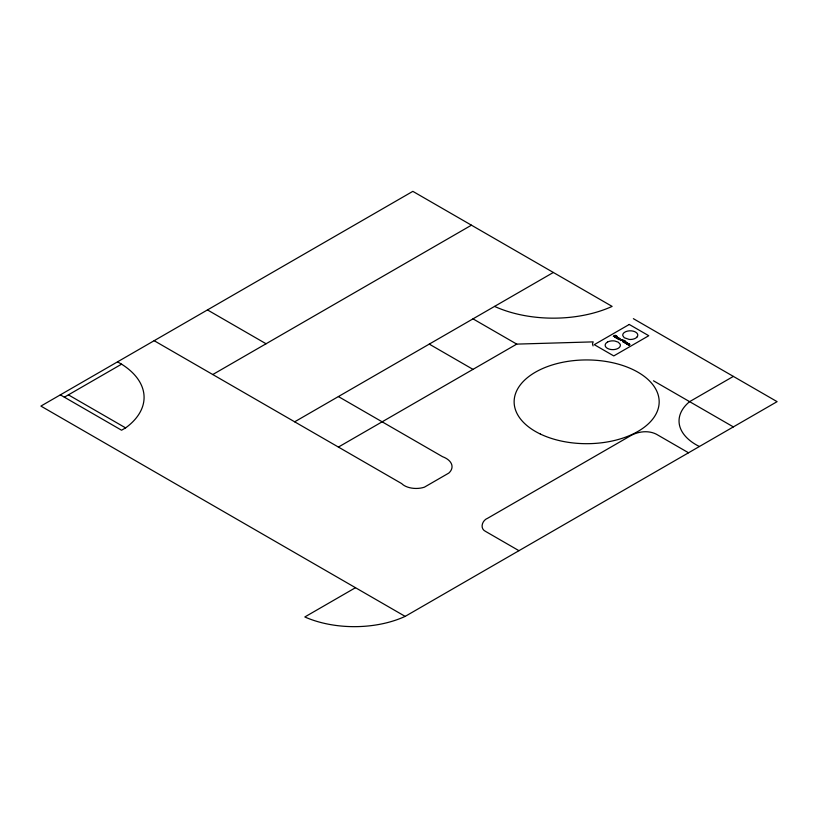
<?xml version="1.0" encoding="UTF-8"?>
<svg xmlns="http://www.w3.org/2000/svg" width="818" height="818" viewBox="0 0 818 818"><rect width="100%" height="100%" fill="white"/><g stroke="black" fill="none" stroke-linecap="round" stroke-linejoin="round"><path stroke-width="1.23" d="M64.366 397.19L121.565 364.174A84.735 48.927 0 0 1 125.604 427.886L121.565 430.217L60.328 394.859M212.772 374.532L471.444 225.185M294.664 421.812L553.346 272.466M338.407 447.068L516.741 344.112L593.183 341.873L592.477 343.857L593.07 345.912M617.999 338.642L616.925 338.141L618.991 338.069L617.324 338.1L617.979 338.632M355.482 587.702L304.817 616.966A81.473 47.035 0 0 0 405.166 616.383L777.1 401.648L633.367 318.672M733.357 376.403L689.615 401.648A58.211 33.61 0 0 0 699.41 446.505M653.48 380.789L733.357 426.904M472.998 318.856L516.741 344.112M688.531 452.783L656.353 434.205C648.521 430.237 638.756 431.342 631.169 435.401L487.671 518.244C482.129 520.299 479.389 528.694 485.79 531.536L518.96 550.688M429.256 344.112L472.998 369.368M207.455 309.92L266.065 343.764M338.407 396.566L442.548 456.689A20.552 11.871 0 0 1 448.806 473.08L424.358 487.201A16.646 9.611 0 0 1 401.658 483.581L154.152 340.697M117.526 361.842L121.565 364.174M68.405 394.859L125.604 427.886M405.166 616.383L40.9 406.086L412.834 191.351L612.13 306.402A95.011 54.857 0 0 1 494.563 306.402M625.78 342.18L624.39 342.456L625.78 342.18M617.191 337.2L615.422 337.456L616.332 338.079L617.529 337.292L616.465 336.842L617.191 337.2M619.747 338.683L617.979 338.928L618.889 339.562L620.085 338.775L619.021 338.315L619.747 338.683M628.582 343.775L626.803 344.03L627.723 344.654L628.909 343.867L627.856 343.417L628.582 343.775M622.723 339.715L620.453 340.216C619.543 341.454 622.416 338.795 622.723 339.715M616.046 335.973L613.306 336.331L615.187 335.247L616.046 335.973M626.087 342.261C623.817 344.439 624.011 340.349 626.087 342.261M627.559 343.049L626.363 343.877L627.079 342.875L625.249 343.233L626.66 342.415L627.559 343.049M615.79 337.405L616.833 337.517L615.79 337.405M618.347 338.877L619.4 339L618.347 338.877M627.181 343.979L628.224 344.092L627.181 343.979M629.206 344.388C630.249 346.137 626.649 344.225 629.124 345.032C628.244 343.386 631.506 344.859 629.206 344.388M615.698 335.932L614.471 335.953L615.698 335.932M637.161 336.852L636.159 337.834A7.515 4.335 0 0 1 629.175 339.429L624.236 337.732L622.805 335.646A7.515 4.335 0 0 1 624.369 332.445L625.78 331.658A7.515 4.335 0 0 1 634.921 331.74L636.292 332.548A7.515 4.335 0 0 1 637.161 336.852M607.467 342.088L606.23 342.987A7.618 4.397 0 0 0 607.304 348.304L608.868 349.01A7.618 4.397 0 0 0 616.475 349.081L618.071 348.396A7.618 4.397 0 0 0 620.146 344.163L618.234 342.18L614.85 341.014A7.618 4.397 0 0 0 607.467 342.088M629.257 324.46L594.267 344.654L613.776 355.922L648.766 335.717L629.257 324.46M616.69 336.014L614.717 337.149L616.69 336.014M622.334 340.462L623.05 340.871L622.334 340.462M622.529 341.392L623.837 342.159L622.795 341.556C629.666 342.711 620.913 338.693 624.962 341.147L622.529 341.392M540.371 434.051A72.516 41.871 0 0 0 658.142 408.836A72.516 41.871 0 0 0 561.424 362.558A72.516 41.871 0 0 0 540.371 434.051"/></g></svg>
